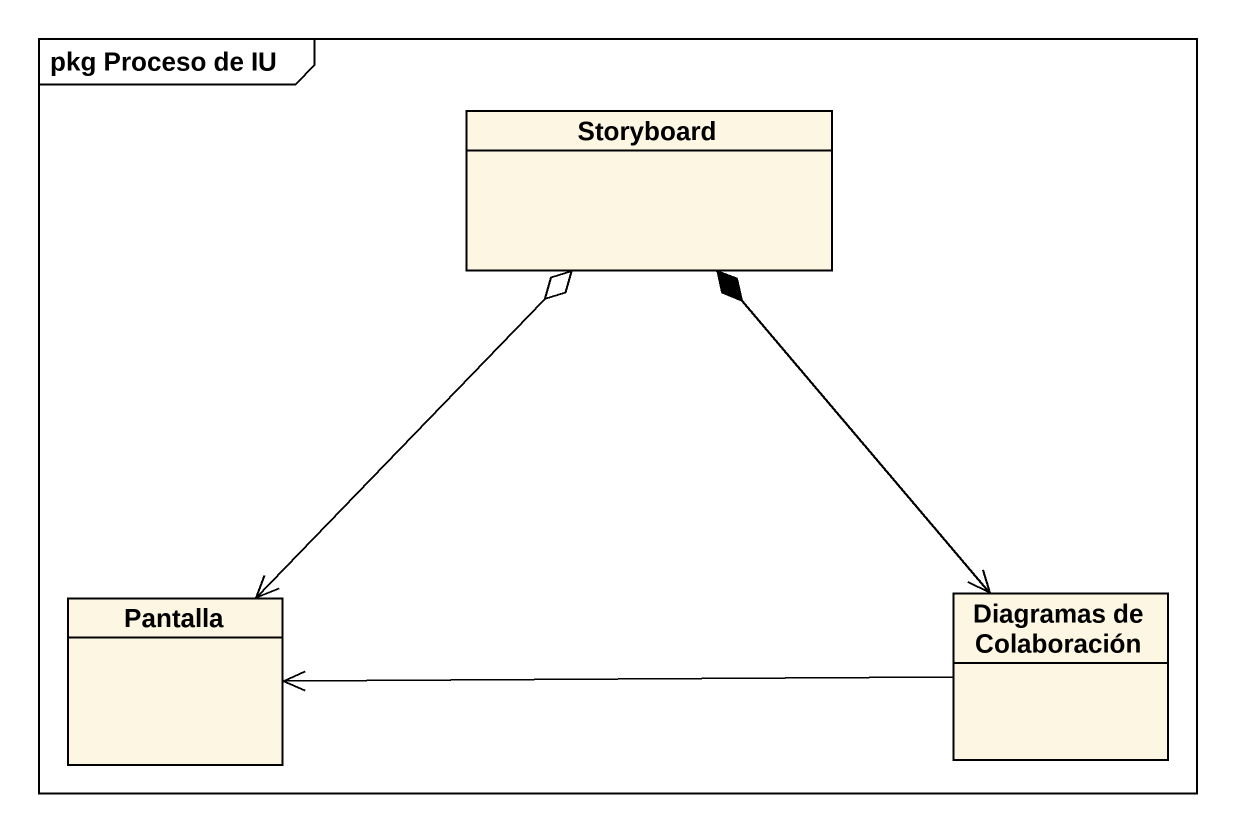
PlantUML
@startuml
mainframe pkg Proceso de IU
hide circle
hide empty members
class Storyboard
class Pantalla
class "Diagramas de Colaboración" as Diagramas_de_Colaboración
Pantalla <-up-o Storyboard
Diagramas_de_Colaboración <-up-* Storyboard
Diagramas_de_Colaboración -left-> Pantalla
@enduml
